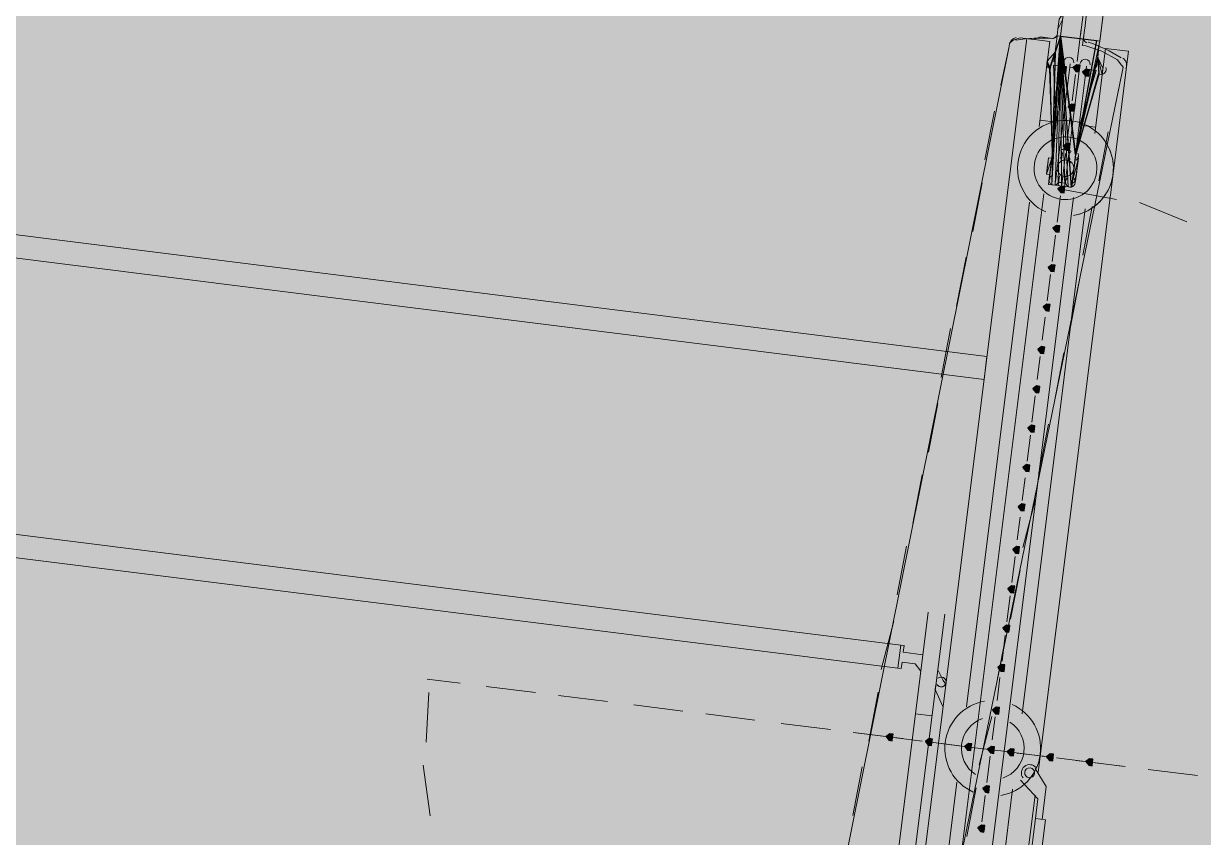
# Model space of a CAD drawing. Header units: metres. Extents: x -4 to 509425, y 7549 to 4732445.
# Drawn here: x 476035.725 to 476038.749, y 4719727.342 to 4719729.428 of the extents above; entities that cross this region are included whole.
import ezdxf

# ---------------------------------------------------------------- set-up
doc = ezdxf.new("R2010")
doc.units = ezdxf.units.M
doc.header["$LTSCALE"] = 0.01
doc.header["$MEASUREMENT"] = 0
doc.layers.get('0').update_dxf_attribs({"lineweight": 0})
doc.layers.add('_SUBESTACIÓN', color=1, linetype='Continuous')
doc.layers.add('SUBESTACION LA VID', color=253, linetype='Continuous')

# ---------------------------------------------------------------- blocks, each defined once
blk = doc.blocks.new('A$Cfff6051d')
at = {"layer": 'SUBESTACION LA VID', "transparency": 33554687}
h = blk.add_hatch(color=256, dxfattribs=at)
h.dxf.hatch_style = 2
h.paths.add_polyline_path([(476038.3974, 4719729.3083), (476038.3985, 4719729.3167), (476038.3901, 4719729.3177), (476038.3806, 4719729.3104), (476038.388, 4719729.3009), (476038.3964, 4719729.2999)])
h = blk.add_hatch(color=256, dxfattribs=at)
h.dxf.hatch_style = 2
h.paths.add_polyline_path([(476038.4321, 4719729.3125), (476038.4331, 4719729.3209), (476038.4247, 4719729.3219), (476038.4153, 4719729.3146), (476038.4226, 4719729.3051), (476038.431, 4719729.3041)])
h = blk.add_hatch(color=256, dxfattribs=at)
h.dxf.hatch_style = 2
h.paths.add_polyline_path([(476038.4562, 4719729.3009), (476038.4573, 4719729.3093), (476038.4489, 4719729.3104), (476038.4394, 4719729.303), (476038.4468, 4719729.2936), (476038.4552, 4719729.2925)])
h = blk.add_hatch(color=256, dxfattribs=at)
h.dxf.hatch_style = 2
h.paths.add_polyline_path([(476038.4194, 4719729.2117), (476038.4205, 4719729.2201), (476038.4121, 4719729.2211), (476038.4026, 4719729.2138), (476038.41, 4719729.2043), (476038.4184, 4719729.2033)])
h = blk.add_hatch(color=256, dxfattribs=at)
h.dxf.hatch_style = 2
h.paths.add_polyline_path([(476038.4068, 4719729.1109), (476038.4079, 4719729.1193), (476038.3995, 4719729.1203), (476038.39, 4719729.113), (476038.3974, 4719729.1035), (476038.4058, 4719729.1025)])
h = blk.add_hatch(color=256, dxfattribs=at)
h.dxf.hatch_style = 2
h.paths.add_polyline_path([(476038.3931, 4719729.0017), (476038.3942, 4719729.0101), (476038.3858, 4719729.0111), (476038.3763, 4719729.0038), (476038.3837, 4719728.9943), (476038.3921, 4719728.9933)])
h = blk.add_hatch(color=256, dxfattribs=at)
h.dxf.hatch_style = 2
h.paths.add_polyline_path([(476038.3805, 4719728.9009), (476038.3815, 4719728.9093), (476038.3731, 4719728.9103), (476038.3637, 4719728.903), (476038.371, 4719728.8935), (476038.3794, 4719728.8925)])
h = blk.add_hatch(color=256, dxfattribs=at)
h.dxf.hatch_style = 2
h.paths.add_polyline_path([(476038.3678, 4719728.8001), (476038.3689, 4719728.8085), (476038.3605, 4719728.8095), (476038.351, 4719728.8022), (476038.3584, 4719728.7927), (476038.3668, 4719728.7917)])
h = blk.add_hatch(color=256, dxfattribs=at)
h.dxf.hatch_style = 2
h.paths.add_polyline_path([(476038.3552, 4719728.6992), (476038.3563, 4719728.7076), (476038.3479, 4719728.7087), (476038.3384, 4719728.7014), (476038.3457, 4719728.6919), (476038.3541, 4719728.6908)])
h = blk.add_hatch(color=256, dxfattribs=at)
h.dxf.hatch_style = 2
h.paths.add_polyline_path([(476038.3415, 4719728.59), (476038.3426, 4719728.5984), (476038.3342, 4719728.5995), (476038.3247, 4719728.5922), (476038.3321, 4719728.5827), (476038.3405, 4719728.5816)])
h = blk.add_hatch(color=256, dxfattribs=at)
h.dxf.hatch_style = 2
h.paths.add_polyline_path([(476038.3289, 4719728.4892), (476038.3299, 4719728.4976), (476038.3215, 4719728.4987), (476038.3121, 4719728.4913), (476038.3194, 4719728.4819), (476038.3278, 4719728.4808)])
h = blk.add_hatch(color=256, dxfattribs=at)
h.dxf.hatch_style = 2
h.paths.add_polyline_path([(476038.3162, 4719728.3884), (476038.3173, 4719728.3968), (476038.3089, 4719728.3979), (476038.2994, 4719728.3905), (476038.3068, 4719728.3811), (476038.3152, 4719728.38)])
h = blk.add_hatch(color=256, dxfattribs=at)
h.dxf.hatch_style = 2
h.paths.add_polyline_path([(476038.3036, 4719728.2876), (476038.3046, 4719728.296), (476038.2962, 4719728.2971), (476038.2868, 4719728.2897), (476038.2941, 4719728.2803), (476038.3025, 4719728.2792)])
h = blk.add_hatch(color=256, dxfattribs=at)
h.dxf.hatch_style = 2
h.paths.add_polyline_path([(476038.291, 4719728.1868), (476038.292, 4719728.1952), (476038.2836, 4719728.1963), (476038.2742, 4719728.1889), (476038.2815, 4719728.1795), (476038.2899, 4719728.1784)])
h = blk.add_hatch(color=256, dxfattribs=at)
h.dxf.hatch_style = 2
h.paths.add_polyline_path([(476038.2773, 4719728.0776), (476038.2783, 4719728.086), (476038.2699, 4719728.0871), (476038.2605, 4719728.0797), (476038.2678, 4719728.0703), (476038.2762, 4719728.0692)])
h = blk.add_hatch(color=256, dxfattribs=at)
h.dxf.hatch_style = 2
h.paths.add_polyline_path([(476038.2646, 4719727.9768), (476038.2657, 4719727.9852), (476038.2573, 4719727.9863), (476038.2478, 4719727.9789), (476038.2552, 4719727.9695), (476038.2636, 4719727.9684)])
h = blk.add_hatch(color=256, dxfattribs=at)
h.dxf.hatch_style = 2
h.paths.add_polyline_path([(476038.252, 4719727.876), (476038.253, 4719727.8844), (476038.2446, 4719727.8855), (476038.2352, 4719727.8781), (476038.2425, 4719727.8687), (476038.2509, 4719727.8676)])
h = blk.add_hatch(color=256, dxfattribs=at)
h.dxf.hatch_style = 2
h.paths.add_polyline_path([(476038.2394, 4719727.7752), (476038.2404, 4719727.7836), (476038.232, 4719727.7847), (476038.2226, 4719727.7773), (476038.2299, 4719727.7679), (476038.2383, 4719727.7668)])
h = blk.add_hatch(color=256, dxfattribs=at)
h.dxf.hatch_style = 2
h.paths.add_polyline_path([(476038.2257, 4719727.666), (476038.2267, 4719727.6744), (476038.2183, 4719727.6755), (476038.2089, 4719727.6681), (476038.2162, 4719727.6587), (476038.2246, 4719727.6576)])
h = blk.add_hatch(color=256, dxfattribs=at)
h.dxf.hatch_style = 2
h.paths.add_polyline_path([(476037.9526, 4719727.5979), (476037.9537, 4719727.6063), (476037.9453, 4719727.6073), (476037.9358, 4719727.6), (476037.9432, 4719727.5905), (476037.9516, 4719727.5894)])
h = blk.add_hatch(color=256, dxfattribs=at)
h.dxf.hatch_style = 2
h.paths.add_polyline_path([(476038.0534, 4719727.5852), (476038.0545, 4719727.5936), (476038.0461, 4719727.5947), (476038.0366, 4719727.5873), (476038.044, 4719727.5779), (476038.0524, 4719727.5768)])
h = blk.add_hatch(color=256, dxfattribs=at)
h.dxf.hatch_style = 2
h.paths.add_polyline_path([(476038.1542, 4719727.5726), (476038.1553, 4719727.581), (476038.1469, 4719727.582), (476038.1374, 4719727.5747), (476038.1448, 4719727.5652), (476038.1532, 4719727.5642)])
h = blk.add_hatch(color=256, dxfattribs=at)
h.dxf.hatch_style = 2
h.paths.add_polyline_path([(476038.213, 4719727.5652), (476038.2141, 4719727.5736), (476038.2057, 4719727.5747), (476038.1962, 4719727.5673), (476038.2036, 4719727.5579), (476038.212, 4719727.5568)])
h = blk.add_hatch(color=256, dxfattribs=at)
h.dxf.hatch_style = 2
h.paths.add_polyline_path([(476038.2634, 4719727.5589), (476038.2645, 4719727.5673), (476038.2561, 4719727.5683), (476038.2466, 4719727.561), (476038.254, 4719727.5515), (476038.2624, 4719727.5505)])
h = blk.add_hatch(color=256, dxfattribs=at)
h.dxf.hatch_style = 2
h.paths.add_polyline_path([(476038.3642, 4719727.5462), (476038.3653, 4719727.5546), (476038.3569, 4719727.5557), (476038.3474, 4719727.5484), (476038.3548, 4719727.5389), (476038.3632, 4719727.5378)])
h = blk.add_hatch(color=256, dxfattribs=at)
h.dxf.hatch_style = 2
h.paths.add_polyline_path([(476038.465, 4719727.5336), (476038.4661, 4719727.542), (476038.4577, 4719727.5431), (476038.4482, 4719727.5357), (476038.4556, 4719727.5263), (476038.464, 4719727.5252)])
h = blk.add_hatch(color=256, dxfattribs=at)
h.dxf.hatch_style = 2
h.paths.add_polyline_path([(476038.2004, 4719727.4644), (476038.2014, 4719727.4728), (476038.193, 4719727.4739), (476038.1836, 4719727.4665), (476038.1909, 4719727.4571), (476038.1993, 4719727.456)])
h = blk.add_hatch(color=256, dxfattribs=at)
h.dxf.hatch_style = 2
h.paths.add_polyline_path([(476038.1878, 4719727.3636), (476038.1888, 4719727.372), (476038.1804, 4719727.3731), (476038.171, 4719727.3657), (476038.1783, 4719727.3563), (476038.1867, 4719727.3552)])
at = {"layer": 'SUBESTACION LA VID', "lineweight": 15}
for p, q in [((476038.3828, 4719729.3954), (476038.5639, 4719730.8403)), ((476038.4836, 4719729.3828), (476038.6647, 4719730.8277)), ((476038.4342, 4719729.3975), (476038.4426, 4719729.4647)), ((476038.4258, 4719729.3303), (476038.4363, 4719729.4143)), ((476038.2966, 4719729.3892), (476037.8448, 4719725.7854)), ((476038.3733, 4719729.3881), (476038.3659, 4719729.3293)), ((476038.3817, 4719729.387), (476038.3817, 4719729.387)), ((476038.3828, 4719729.3954), (476038.4752, 4719729.3839)), ((476038.4741, 4719729.3755), (476038.4741, 4719729.3755)), ((476038.2515, 4719729.3692), (476038.2304, 4719729.2695)), ((476038.3254, 4719727.5085), (476038.5571, 4719729.3565)), ((476038.3691, 4719729.3545), (476038.3491, 4719729.3314)), ((476038.4825, 4719729.3744), (476038.4751, 4719729.3156)), ((476038.3532, 4719729.0237), (476038.3901, 4719729.3177)), ((476038.3616, 4719729.0909), (476038.3565, 4719729.322)), ((476038.3733, 4719729.3198), (476038.3649, 4719729.3209)), ((476038.3722, 4719729.1749), (476038.3649, 4719729.3209)), ((476038.4069, 4719729.3156), (476038.37, 4719729.0216)), ((476038.3733, 4719729.3198), (476038.3901, 4719729.3177)), ((476038.3743, 4719729.3282), (476038.3743, 4719729.3282)), ((476038.3911, 4719729.3261), (476038.389, 4719729.3093)), ((476038.3985, 4719729.3167), (476038.3985, 4719729.3167)), ((476038.4058, 4719729.3072), (476038.4079, 4719729.324)), ((476038.4069, 4719729.3156), (476038.4321, 4719729.3125)), ((476038.431, 4719729.3041), (476038.4331, 4719729.3209)), ((476038.4499, 4719729.3188), (476038.4478, 4719729.302)), ((476038.4667, 4719729.3167), (476038.4667, 4719729.3167)), ((476038.4783, 4719729.3408), (476038.4919, 4719729.3135)), ((476038.4321, 4719729.3125), (476038.3952, 4719729.0185)), ((476038.412, 4719729.0164), (476038.4489, 4719729.3104)), ((476038.4131, 4719729.2295), (476038.4216, 4719729.2967)), ((476038.4204, 4719729.0836), (476038.4825, 4719729.3062)), ((476038.4299, 4719729.1592), (476038.4741, 4719729.3072)), ((476038.4405, 4719729.3114), (476038.4405, 4719729.3114)), ((476038.4657, 4719729.3083), (476038.4489, 4719729.3104)), ((476038.4657, 4719729.3083), (476038.4741, 4719729.3072)), ((476038.5213, 4719729.2074), (476038.5423, 4719729.3072)), ((476038.2136, 4719729.2033), (476038.1894, 4719729.0784)), ((476038.3722, 4719729.1749), (476038.3302, 4719729.1802)), ((476038.4005, 4719729.1287), (476038.4079, 4719729.1875)), ((476038.473, 4719729.1623), (476038.4394, 4719729.1665)), ((476038.4813, 4719729.0247), (476038.5055, 4719729.1497)), ((476038.37, 4719729.0899), (476038.37, 4719729.0899)), ((476038.3858, 4719729.0794), (476038.3879, 4719729.0962)), ((476038.3879, 4719729.0279), (476038.3952, 4719729.0867)), ((476038.3942, 4719729.0783), (476038.3963, 4719729.0951)), ((476038.4204, 4719729.0836), (476038.4204, 4719729.0836)), ((476038.1821, 4719729.0196), (476038.1579, 4719728.8946)), ((476038.3616, 4719729.0227), (476038.3616, 4719729.0227)), ((476038.3627, 4719729.0311), (476038.3627, 4719729.0311)), ((476038.3805, 4719729.0374), (476038.3774, 4719729.0122)), ((476038.3889, 4719729.0363), (476038.3858, 4719729.0111)), ((476038.4036, 4719729.0174), (476038.4036, 4719729.0174)), ((476038.4131, 4719729.0248), (476038.4131, 4719729.0248)), ((476037.9857, 4719726.1603), (476038.3406, 4719728.9912)), ((476038.3742, 4719728.9187), (476038.3826, 4719728.9859)), ((476038.3847, 4719729.0027), (476038.5265, 4719728.9764)), ((476038.0613, 4719726.1508), (476038.4162, 4719728.9817)), ((476038.3038, 4719728.9702), (476038.1417, 4719727.6765)), ((476038.4466, 4719728.9523), (476038.2845, 4719727.6586)), ((476038.4403, 4719728.8336), (476038.4645, 4719728.9586)), ((476038.5853, 4719728.969), (476038.7071, 4719728.9196)), ((476038.3615, 4719728.8179), (476038.37, 4719728.8851)), ((476038.141, 4719728.8285), (476038.1168, 4719728.7035)), ((476038.3489, 4719728.7171), (476038.3573, 4719728.7843)), ((476038.4087, 4719728.6499), (476038.4329, 4719728.7748)), ((476038.3363, 4719728.6163), (476038.3436, 4719728.6751)), ((476038.1011, 4719728.6458), (476038.0769, 4719728.5208)), ((476038.3236, 4719728.5155), (476038.331, 4719728.5743)), ((476038.3677, 4719728.4588), (476038.3919, 4719728.5837)), ((476038.3099, 4719728.4063), (476038.3184, 4719728.4735)), ((476038.0684, 4719728.4536), (476038.0442, 4719728.3287)), ((476038.3277, 4719728.2761), (476038.3519, 4719728.401)), ((476038.2973, 4719728.3055), (476038.3057, 4719728.3727)), ((476034.2944, 4719728.2954), (476037.9737, 4719727.8341)), ((476038.0285, 4719728.2709), (476038.0043, 4719728.146)), ((476038.2847, 4719728.2047), (476038.292, 4719728.2635)), ((476037.9663, 4719727.7753), (476034.287, 4719728.2366)), ((476038.2867, 4719728.085), (476038.3193, 4719728.2089)), ((476038.272, 4719728.1039), (476038.2794, 4719728.1627)), ((476037.9885, 4719728.0882), (476037.9643, 4719727.9633)), ((476038.2583, 4719727.9947), (476038.2668, 4719728.0619)), ((476038.2552, 4719727.9012), (476038.2793, 4719728.0262)), ((476038.2457, 4719727.8939), (476038.2541, 4719727.9611)), ((476037.7945, 4719725.9283), (476038.0441, 4719727.9191)), ((476038.0861, 4719727.9139), (476037.8333, 4719725.8978)), ((476037.9559, 4719727.8961), (476037.9233, 4719727.7722)), ((476038.2152, 4719727.7185), (476038.2383, 4719727.8351)), ((476038.2331, 4719727.7931), (476038.2415, 4719727.8603)), ((476036.8438, 4719727.7369), (476036.7598, 4719727.7474)), ((476038.0682, 4719727.7711), (476038.0818, 4719727.7438)), ((476038.0892, 4719727.7343), (476038.0818, 4719727.7438)), ((476038.2204, 4719727.6923), (476038.2278, 4719727.7511)), ((476036.7566, 4719727.5857), (476036.764, 4719727.7127)), ((476037.037, 4719727.7126), (476036.911, 4719727.7284)), ((476037.9159, 4719727.7134), (476037.8917, 4719727.5884)), ((476038.0619, 4719727.7207), (476038.0629, 4719727.7291)), ((476038.0818, 4719727.6755), (476038.0619, 4719727.7207)), ((476037.2218, 4719727.6895), (476037.0958, 4719727.7053)), ((476037.415, 4719727.6653), (476037.289, 4719727.6811)), ((476037.5998, 4719727.6421), (476037.4738, 4719727.6579)), ((476038.0114, 4719727.6587), (476038.0534, 4719727.6535)), ((476038.1742, 4719727.5274), (476038.2068, 4719727.6513)), ((476037.793, 4719727.6179), (476037.667, 4719727.6337)), ((476038.2078, 4719727.5915), (476038.2152, 4719727.6503)), ((476037.9778, 4719727.5947), (476037.8518, 4719727.6105)), ((476037.9274, 4719727.601), (476037.8602, 4719727.6094)), ((476038.0282, 4719727.5884), (476037.961, 4719727.5968)), ((476038.171, 4719727.5705), (476038.045, 4719727.5863)), ((476038.129, 4719727.5757), (476038.0702, 4719727.5831)), ((476038.2298, 4719727.5631), (476038.171, 4719727.5705)), ((476038.3558, 4719727.5473), (476038.2298, 4719727.5631)), ((476038.1941, 4719727.4823), (476038.2025, 4719727.5495)), ((476038.339, 4719727.5494), (476038.2718, 4719727.5578)), ((476038.4398, 4719727.5368), (476038.3726, 4719727.5452)), ((476038.549, 4719727.5231), (476038.423, 4719727.5389)), ((476038.5406, 4719727.5241), (476038.4734, 4719727.5326)), ((476036.767, 4719727.3967), (476036.7492, 4719727.5269)), ((476037.8749, 4719727.5223), (476037.8507, 4719727.3973)), ((476038.7338, 4719727.4999), (476038.6078, 4719727.5157)), ((476038.1174, 4719727.4833), (476037.9552, 4719726.1897)), ((476038.2602, 4719727.4654), (476038.0981, 4719726.1718)), ((476038.1053, 4719725.7528), (476038.318, 4719727.4497)), ((476038.1426, 4719727.3437), (476038.1668, 4719727.4686)), ((476038.1815, 4719727.3815), (476038.1899, 4719727.4487)), ((476038.319, 4719727.3898), (476038.3442, 4719727.3866))]:
    blk.add_line(p, q, dxfattribs=at)
at = {"layer": 'SUBESTACION LA VID', "lineweight": 0}
blk.add_line((476038.3828, 4719729.3954), (476038.4836, 4719729.3828), dxfattribs=at)
at = {"layer": 'SUBESTACION LA VID', "lineweight": 15}
for points in [[(476038.3828, 4719729.3954), (476038.4836, 4719729.3828), (476038.6647, 4719730.8277), (476038.5639, 4719730.8403), (476038.3828, 4719729.3954)], [(476037.8223, 4719727.2388), (476038.2515, 4719729.3692), (476038.2525, 4719729.3776), (476038.262, 4719729.385), (476038.2798, 4719729.3913), (476038.3134, 4719729.3871), (476038.3313, 4719729.3934), (476038.3565, 4719729.3902), (476038.3649, 4719729.3892), (476038.3744, 4719729.3965), (476038.3765, 4719729.4133), (476038.388, 4719729.4374)], [(476038.4489, 4719729.4469), (476038.4458, 4719729.4217), (476038.4437, 4719729.4049), (476038.4416, 4719729.3881), (476038.4405, 4719729.3797), (476038.4395, 4719729.3713), (476038.4479, 4719729.3702), (476038.4888, 4719729.3566), (476038.5287, 4719729.3345), (476038.536, 4719729.325), (476038.5434, 4719729.3156), (476038.5423, 4719729.3072), (476038.1047, 4719727.1778)], [(476038.408, 4719729.4605), (476038.3912, 4719729.4627), (476038.3901, 4719729.4542), (476038.3796, 4719729.4385), (476038.3765, 4719729.4133), (476038.3744, 4719729.3965)], [(476038.4416, 4719729.3881), (476038.4437, 4719729.4049), (476038.4458, 4719729.4217), (476038.4489, 4719729.4469), (476038.45, 4719729.4553), (476038.4332, 4719729.4574)], [(476038.3281, 4719729.1634), (476038.3554, 4719729.3818), (476038.2966, 4719729.3892)], [(476038.4919, 4719729.3135), (476038.4909, 4719729.3051), (476038.4898, 4719729.2967), (476038.4814, 4719729.2978), (476038.4215, 4719729.092), (476038.4204, 4719729.0836), (476038.4288, 4719729.0825), (476038.4278, 4719729.0741), (476038.4267, 4719729.0657), (476038.4257, 4719729.0573), (476038.4246, 4719729.0489), (476038.4236, 4719729.0405), (476038.4225, 4719729.0321), (476038.4215, 4719729.0237), (476038.412, 4719729.0164), (476038.411, 4719729.008), (476038.4026, 4719729.009), (476038.3942, 4719729.0101), (476038.3858, 4719729.0111), (476038.3774, 4719729.0122), (476038.369, 4719729.0132), (476038.3606, 4719729.0143), (476038.3522, 4719729.0153), (476038.3532, 4719729.0237), (476038.3543, 4719729.0321), (476038.3553, 4719729.0405), (476038.3469, 4719729.0416), (476038.348, 4719729.05), (476038.349, 4719729.0584), (476038.3501, 4719729.0668), (476038.3511, 4719729.0752), (476038.3522, 4719729.0836), (476038.3606, 4719729.0825), (476038.3616, 4719729.0909), (476038.3627, 4719729.0993), (476038.3554, 4719729.3136), (476038.347, 4719729.3146), (476038.3481, 4719729.323), (476038.3491, 4719729.3314), (476038.3691, 4719729.3545), (476038.3733, 4719729.3881), (476038.3744, 4719729.3965), (476038.3828, 4719729.3954), (476038.4752, 4719729.3839), (476038.4836, 4719729.3828), (476038.4825, 4719729.3744), (476038.4783, 4719729.3408), (476038.4919, 4719729.3135)], [(476038.5571, 4719729.3565), (476038.4983, 4719729.3639), (476038.4709, 4719729.1455)], [(476034.4815, 4719729.0398), (476034.4742, 4719728.981), (476038.1871, 4719728.5155), (476038.1945, 4719728.5743), (476034.4815, 4719729.0398)], [(476037.9663, 4719727.7753), (476037.9737, 4719727.8341), (476037.9821, 4719727.8331), (476037.98, 4719727.8163), (476038.0304, 4719727.8099)], [(476038.0251, 4719727.7679), (476038.0104, 4719727.7868), (476037.9768, 4719727.7911), (476037.9747, 4719727.7743), (476037.9663, 4719727.7753)], [(476038.318, 4719727.5179), (476038.3464, 4719727.4717), (476038.3358, 4719727.3877)], [(476038.319, 4719727.3898), (476038.3253, 4719727.4402), (476038.2802, 4719727.4885)], [(476038.3442, 4719727.3866), (476038.162, 4719725.9334), (476038.1368, 4719725.9365), (476038.319, 4719727.3898)]]:
    blk.add_lwpolyline(points, dxfattribs=at)
at = {"layer": 'SUBESTACION LA VID', "lineweight": 0}
for points in [[(476038.3828, 4719729.3954), (476038.3606, 4719729.0143), (476038.3828, 4719729.3954), (476038.3606, 4719729.0143), (476038.3828, 4719729.3954), (476038.3606, 4719729.0143)], [(476038.369, 4719729.0132), (476038.3828, 4719729.3954), (476038.369, 4719729.0132), (476038.3828, 4719729.3954), (476038.369, 4719729.0132), (476038.3828, 4719729.3954), (476038.369, 4719729.0132), (476038.3828, 4719729.3954), (476038.3774, 4719729.0122), (476038.3828, 4719729.3954), (476038.3858, 4719729.0111), (476038.3828, 4719729.3954), (476038.3858, 4719729.0111), (476038.3828, 4719729.3954), (476038.3942, 4719729.0101), (476038.3828, 4719729.3954), (476038.3942, 4719729.0101), (476038.3828, 4719729.3954), (476038.4026, 4719729.009), (476038.3828, 4719729.3954), (476038.4026, 4719729.009), (476038.3828, 4719729.3954), (476038.4026, 4719729.009), (476038.3828, 4719729.3954), (476038.4026, 4719729.009)], [(476038.3744, 4719729.3965), (476038.3691, 4719729.3545), (476038.3828, 4719729.3954), (476038.3691, 4719729.3545)], [(476038.3733, 4719729.3881), (476038.3691, 4719729.3545), (476038.3733, 4719729.3881), (476038.3691, 4719729.3545), (476038.3733, 4719729.3881)], [(476038.411, 4719729.008), (476038.3828, 4719729.3954), (476038.411, 4719729.008)], [(476038.4752, 4719729.3839), (476038.4215, 4719729.092), (476038.4836, 4719729.3828), (476038.4215, 4719729.092), (476038.4825, 4719729.3744), (476038.4215, 4719729.092), (476038.4825, 4719729.3744), (476038.4215, 4719729.092)], [(476038.3491, 4719729.3314), (476038.347, 4719729.3146), (476038.3491, 4719729.3314), (476038.347, 4719729.3146), (476038.3491, 4719729.3314), (476038.3554, 4719729.3136), (476038.3491, 4719729.3314)], [(476038.3481, 4719729.323), (476038.3491, 4719729.3314), (476038.3481, 4719729.323)], [(476038.4783, 4719729.3408), (476038.4814, 4719729.2978), (476038.4783, 4719729.3408), (476038.4898, 4719729.2967), (476038.4783, 4719729.3408), (476038.4898, 4719729.2967), (476038.4783, 4719729.3408), (476038.4898, 4719729.2967), (476038.4783, 4719729.3408), (476038.4898, 4719729.2967), (476038.4783, 4719729.3408)], [(476038.4909, 4719729.3051), (476038.4919, 4719729.3135), (476038.4909, 4719729.3051)], [(476038.3501, 4719729.0668), (476038.349, 4719729.0584), (476038.3501, 4719729.0668), (476038.348, 4719729.05), (476038.3511, 4719729.0752), (476038.348, 4719729.05), (476038.3511, 4719729.0752), (476038.348, 4719729.05), (476038.3511, 4719729.0752), (476038.348, 4719729.05), (476038.3511, 4719729.0752), (476038.3469, 4719729.0416), (476038.3522, 4719729.0836), (476038.3469, 4719729.0416), (476038.3522, 4719729.0836)], [(476038.3469, 4719729.0416), (476038.3606, 4719729.0825), (476038.3553, 4719729.0405), (476038.3606, 4719729.0825), (476038.3543, 4719729.0321), (476038.3606, 4719729.0825), (476038.3543, 4719729.0321), (476038.3606, 4719729.0825)], [(476038.3627, 4719729.0993), (476038.3522, 4719729.0153), (476038.3627, 4719729.0993), (476038.3522, 4719729.0153), (476038.3627, 4719729.0993), (476038.3522, 4719729.0153), (476038.3627, 4719729.0993), (476038.3606, 4719729.0143), (476038.3627, 4719729.0993), (476038.3606, 4719729.0143), (476038.3627, 4719729.0993), (476038.3606, 4719729.0143), (476038.3627, 4719729.0993)], [(476038.3627, 4719729.0993), (476038.3532, 4719729.0237), (476038.3627, 4719729.0993), (476038.3532, 4719729.0237), (476038.3627, 4719729.0993), (476038.3532, 4719729.0237), (476038.3627, 4719729.0993), (476038.3532, 4719729.0237), (476038.3627, 4719729.0993), (476038.3532, 4719729.0237), (476038.3627, 4719729.0993), (476038.3532, 4719729.0237), (476038.3627, 4719729.0993), (476038.3532, 4719729.0237), (476038.3627, 4719729.0993), (476038.3532, 4719729.0237), (476038.3627, 4719729.0993), (476038.3532, 4719729.0237), (476038.3627, 4719729.0993)], [(476038.3616, 4719729.0909), (476038.3543, 4719729.0321), (476038.3616, 4719729.0909), (476038.3543, 4719729.0321), (476038.3616, 4719729.0909), (476038.3532, 4719729.0237), (476038.3616, 4719729.0909), (476038.3532, 4719729.0237), (476038.3616, 4719729.0909)], [(476038.411, 4719729.008), (476038.4215, 4719729.092), (476038.412, 4719729.0164), (476038.4215, 4719729.092), (476038.412, 4719729.0164), (476038.4215, 4719729.092), (476038.412, 4719729.0164), (476038.4215, 4719729.092), (476038.412, 4719729.0164), (476038.4215, 4719729.092), (476038.412, 4719729.0164), (476038.4215, 4719729.092), (476038.412, 4719729.0164), (476038.4215, 4719729.092), (476038.412, 4719729.0164), (476038.4215, 4719729.092), (476038.412, 4719729.0164), (476038.4215, 4719729.092), (476038.412, 4719729.0164), (476038.4204, 4719729.0836), (476038.412, 4719729.0164), (476038.4204, 4719729.0836), (476038.412, 4719729.0164), (476038.4288, 4719729.0825), (476038.4215, 4719729.0237), (476038.4288, 4719729.0825), (476038.4215, 4719729.0237), (476038.4288, 4719729.0825), (476038.4215, 4719729.0237), (476038.4288, 4719729.0825)], [(476038.4215, 4719729.0237), (476038.4278, 4719729.0741), (476038.4215, 4719729.0237), (476038.4278, 4719729.0741), (476038.4225, 4719729.0321), (476038.4278, 4719729.0741), (476038.4225, 4719729.0321), (476038.4278, 4719729.0741), (476038.4225, 4719729.0321), (476038.4267, 4719729.0657), (476038.4225, 4719729.0321)], [(476038.4236, 4719729.0405), (476038.4267, 4719729.0657), (476038.4236, 4719729.0405), (476038.4267, 4719729.0657), (476038.4236, 4719729.0405), (476038.4257, 4719729.0573), (476038.4246, 4719729.0489), (476038.4257, 4719729.0573), (476038.4246, 4719729.0489)]]:
    blk.add_lwpolyline(points, dxfattribs=at)
at = {"layer": 'SUBESTACION LA VID'}
for points in [[(476038.4215, 4719729.092), (476038.411, 4719729.008), (476038.3828, 4719729.3954)], [(476038.4752, 4719729.3839), (476038.4215, 4719729.092), (476038.3828, 4719729.3954)], [(476038.3691, 4719729.3545), (476038.3554, 4719729.3136), (476038.3491, 4719729.3314)], [(476038.3974, 4719729.3083), (476038.3985, 4719729.3167), (476038.3901, 4719729.3177), (476038.3806, 4719729.3104), (476038.388, 4719729.3009), (476038.3964, 4719729.2999)], [(476038.4321, 4719729.3125), (476038.4331, 4719729.3209), (476038.4247, 4719729.3219), (476038.4153, 4719729.3146), (476038.4226, 4719729.3051), (476038.431, 4719729.3041)], [(476038.4814, 4719729.2978), (476038.4215, 4719729.092), (476038.4783, 4719729.3408)], [(476038.4562, 4719729.3009), (476038.4573, 4719729.3093), (476038.4489, 4719729.3104), (476038.4394, 4719729.303), (476038.4468, 4719729.2936), (476038.4552, 4719729.2925)], [(476038.4194, 4719729.2117), (476038.4205, 4719729.2201), (476038.4121, 4719729.2211), (476038.4026, 4719729.2138), (476038.41, 4719729.2043), (476038.4184, 4719729.2033)], [(476038.4068, 4719729.1109), (476038.4079, 4719729.1193), (476038.3995, 4719729.1203), (476038.39, 4719729.113), (476038.3974, 4719729.1035), (476038.4058, 4719729.1025)], [(476038.3931, 4719729.0017), (476038.3942, 4719729.0101), (476038.3858, 4719729.0111), (476038.3763, 4719729.0038), (476038.3837, 4719728.9943), (476038.3921, 4719728.9933)], [(476038.3805, 4719728.9009), (476038.3815, 4719728.9093), (476038.3731, 4719728.9103), (476038.3637, 4719728.903), (476038.371, 4719728.8935), (476038.3794, 4719728.8925)], [(476038.3678, 4719728.8001), (476038.3689, 4719728.8085), (476038.3605, 4719728.8095), (476038.351, 4719728.8022), (476038.3584, 4719728.7927), (476038.3668, 4719728.7917)], [(476038.3552, 4719728.6992), (476038.3563, 4719728.7076), (476038.3479, 4719728.7087), (476038.3384, 4719728.7014), (476038.3457, 4719728.6919), (476038.3541, 4719728.6908)], [(476038.3415, 4719728.59), (476038.3426, 4719728.5984), (476038.3342, 4719728.5995), (476038.3247, 4719728.5922), (476038.3321, 4719728.5827), (476038.3405, 4719728.5816)], [(476038.3289, 4719728.4892), (476038.3299, 4719728.4976), (476038.3215, 4719728.4987), (476038.3121, 4719728.4913), (476038.3194, 4719728.4819), (476038.3278, 4719728.4808)], [(476038.3162, 4719728.3884), (476038.3173, 4719728.3968), (476038.3089, 4719728.3979), (476038.2994, 4719728.3905), (476038.3068, 4719728.3811), (476038.3152, 4719728.38)], [(476038.3036, 4719728.2876), (476038.3046, 4719728.296), (476038.2962, 4719728.2971), (476038.2868, 4719728.2897), (476038.2941, 4719728.2803), (476038.3025, 4719728.2792)], [(476038.291, 4719728.1868), (476038.292, 4719728.1952), (476038.2836, 4719728.1963), (476038.2742, 4719728.1889), (476038.2815, 4719728.1795), (476038.2899, 4719728.1784)], [(476038.2773, 4719728.0776), (476038.2783, 4719728.086), (476038.2699, 4719728.0871), (476038.2605, 4719728.0797), (476038.2678, 4719728.0703), (476038.2762, 4719728.0692)], [(476038.2646, 4719727.9768), (476038.2657, 4719727.9852), (476038.2573, 4719727.9863), (476038.2478, 4719727.9789), (476038.2552, 4719727.9695), (476038.2636, 4719727.9684)], [(476038.252, 4719727.876), (476038.253, 4719727.8844), (476038.2446, 4719727.8855), (476038.2352, 4719727.8781), (476038.2425, 4719727.8687), (476038.2509, 4719727.8676)], [(476038.2394, 4719727.7752), (476038.2404, 4719727.7836), (476038.232, 4719727.7847), (476038.2226, 4719727.7773), (476038.2299, 4719727.7679), (476038.2383, 4719727.7668)], [(476038.2257, 4719727.666), (476038.2267, 4719727.6744), (476038.2183, 4719727.6755), (476038.2089, 4719727.6681), (476038.2162, 4719727.6587), (476038.2246, 4719727.6576)], [(476037.9526, 4719727.5979), (476037.9537, 4719727.6063), (476037.9453, 4719727.6073), (476037.9358, 4719727.6), (476037.9432, 4719727.5905), (476037.9516, 4719727.5894)], [(476038.0534, 4719727.5852), (476038.0545, 4719727.5936), (476038.0461, 4719727.5947), (476038.0366, 4719727.5873), (476038.044, 4719727.5779), (476038.0524, 4719727.5768)], [(476038.1542, 4719727.5726), (476038.1553, 4719727.581), (476038.1469, 4719727.582), (476038.1374, 4719727.5747), (476038.1448, 4719727.5652), (476038.1532, 4719727.5642)], [(476038.213, 4719727.5652), (476038.2141, 4719727.5736), (476038.2057, 4719727.5747), (476038.1962, 4719727.5673), (476038.2036, 4719727.5579), (476038.212, 4719727.5568)], [(476038.2634, 4719727.5589), (476038.2645, 4719727.5673), (476038.2561, 4719727.5683), (476038.2466, 4719727.561), (476038.254, 4719727.5515), (476038.2624, 4719727.5505)], [(476038.3642, 4719727.5462), (476038.3653, 4719727.5546), (476038.3569, 4719727.5557), (476038.3474, 4719727.5484), (476038.3548, 4719727.5389), (476038.3632, 4719727.5378)], [(476038.465, 4719727.5336), (476038.4661, 4719727.542), (476038.4577, 4719727.5431), (476038.4482, 4719727.5357), (476038.4556, 4719727.5263), (476038.464, 4719727.5252)], [(476038.2004, 4719727.4644), (476038.2014, 4719727.4728), (476038.193, 4719727.4739), (476038.1836, 4719727.4665), (476038.1909, 4719727.4571), (476038.1993, 4719727.456)], [(476038.1878, 4719727.3636), (476038.1888, 4719727.372), (476038.1804, 4719727.3731), (476038.171, 4719727.3657), (476038.1783, 4719727.3563), (476038.1867, 4719727.3552)]]:
    blk.add_lwpolyline(points, close=True, dxfattribs=at)
at = {"layer": 'SUBESTACION LA VID', "lineweight": 0}
for points in [[(476038.4215, 4719729.092), (476038.411, 4719729.008), (476038.3828, 4719729.3954)], [(476038.4752, 4719729.3839), (476038.4215, 4719729.092), (476038.3828, 4719729.3954)], [(476038.3691, 4719729.3545), (476038.3554, 4719729.3136), (476038.3491, 4719729.3314)], [(476038.3974, 4719729.3083), (476038.3985, 4719729.3167), (476038.3901, 4719729.3177), (476038.3806, 4719729.3104), (476038.388, 4719729.3009), (476038.3964, 4719729.2999)], [(476038.4321, 4719729.3125), (476038.4331, 4719729.3209), (476038.4247, 4719729.3219), (476038.4153, 4719729.3146), (476038.4226, 4719729.3051), (476038.431, 4719729.3041)], [(476038.4814, 4719729.2978), (476038.4215, 4719729.092), (476038.4783, 4719729.3408)], [(476038.4562, 4719729.3009), (476038.4573, 4719729.3093), (476038.4489, 4719729.3104), (476038.4394, 4719729.303), (476038.4468, 4719729.2936), (476038.4552, 4719729.2925)], [(476038.4194, 4719729.2117), (476038.4205, 4719729.2201), (476038.4121, 4719729.2211), (476038.4026, 4719729.2138), (476038.41, 4719729.2043), (476038.4184, 4719729.2033)], [(476038.4068, 4719729.1109), (476038.4079, 4719729.1193), (476038.3995, 4719729.1203), (476038.39, 4719729.113), (476038.3974, 4719729.1035), (476038.4058, 4719729.1025)], [(476038.3931, 4719729.0017), (476038.3942, 4719729.0101), (476038.3858, 4719729.0111), (476038.3763, 4719729.0038), (476038.3837, 4719728.9943), (476038.3921, 4719728.9933)], [(476038.3805, 4719728.9009), (476038.3815, 4719728.9093), (476038.3731, 4719728.9103), (476038.3637, 4719728.903), (476038.371, 4719728.8935), (476038.3794, 4719728.8925)], [(476038.3678, 4719728.8001), (476038.3689, 4719728.8085), (476038.3605, 4719728.8095), (476038.351, 4719728.8022), (476038.3584, 4719728.7927), (476038.3668, 4719728.7917)], [(476038.3552, 4719728.6992), (476038.3563, 4719728.7076), (476038.3479, 4719728.7087), (476038.3384, 4719728.7014), (476038.3457, 4719728.6919), (476038.3541, 4719728.6908)], [(476038.3415, 4719728.59), (476038.3426, 4719728.5984), (476038.3342, 4719728.5995), (476038.3247, 4719728.5922), (476038.3321, 4719728.5827), (476038.3405, 4719728.5816)], [(476038.3289, 4719728.4892), (476038.3299, 4719728.4976), (476038.3215, 4719728.4987), (476038.3121, 4719728.4913), (476038.3194, 4719728.4819), (476038.3278, 4719728.4808)], [(476038.3162, 4719728.3884), (476038.3173, 4719728.3968), (476038.3089, 4719728.3979), (476038.2994, 4719728.3905), (476038.3068, 4719728.3811), (476038.3152, 4719728.38)], [(476038.3036, 4719728.2876), (476038.3046, 4719728.296), (476038.2962, 4719728.2971), (476038.2868, 4719728.2897), (476038.2941, 4719728.2803), (476038.3025, 4719728.2792)], [(476038.291, 4719728.1868), (476038.292, 4719728.1952), (476038.2836, 4719728.1963), (476038.2742, 4719728.1889), (476038.2815, 4719728.1795), (476038.2899, 4719728.1784)], [(476038.2773, 4719728.0776), (476038.2783, 4719728.086), (476038.2699, 4719728.0871), (476038.2605, 4719728.0797), (476038.2678, 4719728.0703), (476038.2762, 4719728.0692)], [(476038.2646, 4719727.9768), (476038.2657, 4719727.9852), (476038.2573, 4719727.9863), (476038.2478, 4719727.9789), (476038.2552, 4719727.9695), (476038.2636, 4719727.9684)], [(476038.252, 4719727.876), (476038.253, 4719727.8844), (476038.2446, 4719727.8855), (476038.2352, 4719727.8781), (476038.2425, 4719727.8687), (476038.2509, 4719727.8676)], [(476038.2394, 4719727.7752), (476038.2404, 4719727.7836), (476038.232, 4719727.7847), (476038.2226, 4719727.7773), (476038.2299, 4719727.7679), (476038.2383, 4719727.7668)], [(476038.2257, 4719727.666), (476038.2267, 4719727.6744), (476038.2183, 4719727.6755), (476038.2089, 4719727.6681), (476038.2162, 4719727.6587), (476038.2246, 4719727.6576)], [(476037.9526, 4719727.5979), (476037.9537, 4719727.6063), (476037.9453, 4719727.6073), (476037.9358, 4719727.6), (476037.9432, 4719727.5905), (476037.9516, 4719727.5894)], [(476038.0534, 4719727.5852), (476038.0545, 4719727.5936), (476038.0461, 4719727.5947), (476038.0366, 4719727.5873), (476038.044, 4719727.5779), (476038.0524, 4719727.5768)], [(476038.1542, 4719727.5726), (476038.1553, 4719727.581), (476038.1469, 4719727.582), (476038.1374, 4719727.5747), (476038.1448, 4719727.5652), (476038.1532, 4719727.5642)], [(476038.213, 4719727.5652), (476038.2141, 4719727.5736), (476038.2057, 4719727.5747), (476038.1962, 4719727.5673), (476038.2036, 4719727.5579), (476038.212, 4719727.5568)], [(476038.2634, 4719727.5589), (476038.2645, 4719727.5673), (476038.2561, 4719727.5683), (476038.2466, 4719727.561), (476038.254, 4719727.5515), (476038.2624, 4719727.5505)], [(476038.3642, 4719727.5462), (476038.3653, 4719727.5546), (476038.3569, 4719727.5557), (476038.3474, 4719727.5484), (476038.3548, 4719727.5389), (476038.3632, 4719727.5378)], [(476038.465, 4719727.5336), (476038.4661, 4719727.542), (476038.4577, 4719727.5431), (476038.4482, 4719727.5357), (476038.4556, 4719727.5263), (476038.464, 4719727.5252)], [(476038.2004, 4719727.4644), (476038.2014, 4719727.4728), (476038.193, 4719727.4739), (476038.1836, 4719727.4665), (476038.1909, 4719727.4571), (476038.1993, 4719727.456)], [(476038.1878, 4719727.3636), (476038.1888, 4719727.372), (476038.1804, 4719727.3731), (476038.171, 4719727.3657), (476038.1783, 4719727.3563), (476038.1867, 4719727.3552)]]:
    blk.add_lwpolyline(points, close=True, dxfattribs=at)
at = {"layer": 'SUBESTACION LA VID', "lineweight": 15}
for points in [[(476038.2694, 4719729.3917), (476038.2608, 4719729.3902), (476038.254, 4719729.3836), (476038.2523, 4719729.375)], [(476038.3622, 4719729.3892), (476038.331, 4719729.3918), (476038.2996, 4719729.3904), (476038.2688, 4719729.385)], [(476038.3612, 4719729.3896), (476038.3677, 4719729.3891), (476038.3734, 4719729.3935), (476038.3747, 4719729.3998)], [(476038.4422, 4719729.3932), (476038.441, 4719729.3869), (476038.4446, 4719729.3807), (476038.4507, 4719729.3786)], [(476038.5385, 4719729.3394), (476038.5121, 4719729.3567), (476038.4835, 4719729.3703), (476038.4535, 4719729.3801)], [(476038.5509, 4719729.3134), (476038.5548, 4719729.3229), (476038.5513, 4719729.3337), (476038.5427, 4719729.3392)], [(476038.3951, 4719729.1038), (476038.3921, 4719729.1042), (476038.389, 4719729.1045), (476038.3859, 4719729.1046)], [(476038.4091, 4719729.1016), (476038.4059, 4719729.1024), (476038.4028, 4719729.1029), (476038.3996, 4719729.1032)], [(476038.3643, 4719729.0941), (476038.3586, 4719729.0727), (476038.3558, 4719729.0506), (476038.356, 4719729.0284)], [(476038.3946, 4719729.0779), (476038.3914, 4719729.0778), (476038.3882, 4719729.0768), (476038.3854, 4719729.0753)], [(476038.4103, 4719729.0721), (476038.408, 4719729.0744), (476038.4052, 4719729.076), (476038.4021, 4719729.077)], [(476038.4189, 4719729.0205), (476038.4245, 4719729.042), (476038.4273, 4719729.0641), (476038.4271, 4719729.0862)], [(476038.376, 4719729.0212), (476038.3789, 4719729.0206), (476038.3817, 4719729.0201), (476038.3846, 4719729.0198)], [(476038.3812, 4719729.0415), (476038.3835, 4719729.0392), (476038.3863, 4719729.0376), (476038.3894, 4719729.0366)], [(476038.3891, 4719729.0193), (476038.3919, 4719729.0188), (476038.3948, 4719729.0186), (476038.3976, 4719729.0185)], [(476038.3969, 4719729.0357), (476038.4001, 4719729.0358), (476038.4033, 4719729.0367), (476038.4061, 4719729.0383)]]:
    blk.add_open_spline(points, degree=3, dxfattribs=at)
at = {"layer": 'SUBESTACION LA VID'}
for points in [[(476038.3627, 4719729.0993), (476038.3627, 4719729.0993), (476038.3691, 4719729.3545), (476038.3691, 4719729.3545), (476038.3691, 4719729.3545), (476038.3828, 4719729.3954), (476038.3828, 4719729.3954), (476038.3828, 4719729.3954), (476038.3627, 4719729.0993), (476038.3627, 4719729.0993)], [(476038.3554, 4719729.3136), (476038.3554, 4719729.3136), (476038.3627, 4719729.0993), (476038.3627, 4719729.0993), (476038.3627, 4719729.0993), (476038.3691, 4719729.3545), (476038.3691, 4719729.3545), (476038.3691, 4719729.3545), (476038.3554, 4719729.3136), (476038.3554, 4719729.3136)]]:
    blk.add_open_spline(points, degree=3, knots=[0, 0, 0, 0, 1, 1, 1, 2, 2, 2, 3, 3, 3, 3], dxfattribs=at)
at = {"layer": 'SUBESTACION LA VID', "lineweight": 0}
for points in [[(476038.3627, 4719729.0993), (476038.3627, 4719729.0993), (476038.3691, 4719729.3545), (476038.3691, 4719729.3545), (476038.3691, 4719729.3545), (476038.3828, 4719729.3954), (476038.3828, 4719729.3954), (476038.3828, 4719729.3954), (476038.3627, 4719729.0993), (476038.3627, 4719729.0993)], [(476038.3554, 4719729.3136), (476038.3554, 4719729.3136), (476038.3627, 4719729.0993), (476038.3627, 4719729.0993), (476038.3627, 4719729.0993), (476038.3691, 4719729.3545), (476038.3691, 4719729.3545), (476038.3691, 4719729.3545), (476038.3554, 4719729.3136), (476038.3554, 4719729.3136)]]:
    blk.add_open_spline(points, degree=3, knots=[0, 0, 0, 0, 1, 1, 1, 2, 2, 2, 3, 3, 3, 3], dxfattribs=at)
at = {"layer": 'SUBESTACION LA VID', "lineweight": 15}
for points, knots in [([(476038.3509, 4719729.3331), (476038.3485, 4719729.3297), (476038.3478, 4719729.3254), (476038.3492, 4719729.3215), (476038.3506, 4719729.3175), (476038.3538, 4719729.3145), (476038.3578, 4719729.3134)], [0, 0, 0, 0, 1, 1, 1, 2, 2, 2, 2]), ([(476038.4169, 4719729.3272), (476038.4177, 4719729.3341), (476038.4128, 4719729.3405), (476038.4058, 4719729.3414), (476038.3989, 4719729.3422), (476038.3925, 4719729.3373), (476038.3917, 4719729.3303)], [0, 0, 0, 0, 1, 1, 1, 2, 2, 2, 2]), ([(476038.4589, 4719729.3219), (476038.4597, 4719729.3289), (476038.4548, 4719729.3352), (476038.4478, 4719729.3361), (476038.4409, 4719729.337), (476038.4345, 4719729.332), (476038.4337, 4719729.3251)], [0, 0, 0, 0, 1, 1, 1, 2, 2, 2, 2]), ([(476038.4875, 4719729.2971), (476038.4916, 4719729.2972), (476038.4955, 4719729.2993), (476038.4978, 4719729.3028), (476038.5001, 4719729.3063), (476038.5005, 4719729.3107), (476038.499, 4719729.3146)], [0, 0, 0, 0, 1, 1, 1, 2, 2, 2, 2]), ([(476038.4167, 4719728.9358), (476038.4766, 4719728.9462), (476038.5199, 4719728.9989), (476038.5185, 4719729.0596), (476038.5171, 4719729.1204), (476038.4714, 4719729.171), (476038.411, 4719729.1786), (476038.3507, 4719729.1862), (476038.2939, 4719729.1484), (476038.2775, 4719729.0899), (476038.2611, 4719729.0313), (476038.2901, 4719728.9696), (476038.3456, 4719728.9447)], [0, 0, 0, 0, 1, 1, 1, 2, 2, 2, 3, 3, 3, 4, 4, 4, 4]), ([(476038.4756, 4719729.0468), (476038.4811, 4719729.0909), (476038.4498, 4719729.1311), (476038.4058, 4719729.1366), (476038.3617, 4719729.1421), (476038.3215, 4719729.1109), (476038.316, 4719729.0668), (476038.3104, 4719729.0227), (476038.3417, 4719728.9825), (476038.3857, 4719728.977), (476038.4298, 4719728.9715), (476038.47, 4719729.0027), (476038.4756, 4719729.0468)], [0, 0, 0, 0, 1, 1, 1, 2, 2, 2, 3, 3, 3, 4, 4, 4, 4]), ([(476038.3664, 4719729.1031), (476038.3638, 4719729.1008), (476038.3622, 4719729.0975), (476038.3621, 4719729.0939), (476038.362, 4719729.0904), (476038.3633, 4719729.087), (476038.3659, 4719729.0845)], [0, 0, 0, 0, 1, 1, 1, 2, 2, 2, 2]), ([(476038.4167, 4719728.9358), (476038.4574, 4719728.9429), (476038.4919, 4719728.9699), (476038.5083, 4719729.0078), (476038.5248, 4719729.0458), (476038.5211, 4719729.0894), (476038.4985, 4719729.124)], [0, 0, 0, 0, 1, 1, 1, 2, 2, 2, 2]), ([(476038.4168, 4719729.0542), (476038.4182, 4719729.0658), (476038.41, 4719729.0763), (476038.3984, 4719729.0778), (476038.3868, 4719729.0792), (476038.3762, 4719729.071), (476038.3748, 4719729.0594), (476038.3733, 4719729.0478), (476038.3815, 4719729.0372), (476038.3931, 4719729.0358), (476038.4047, 4719729.0343), (476038.4153, 4719729.0426), (476038.4168, 4719729.0542)], [0, 0, 0, 0, 1, 1, 1, 2, 2, 2, 3, 3, 3, 4, 4, 4, 4]), ([(476038.3812, 4719729.0826), (476038.3846, 4719729.0846), (476038.3869, 4719729.088), (476038.3874, 4719729.092), (476038.3879, 4719729.0959), (476038.3865, 4719729.0998), (476038.3837, 4719729.1026)], [0, 0, 0, 0, 1, 1, 1, 2, 2, 2, 2]), ([(476038.4104, 4719729.0993), (476038.407, 4719729.0973), (476038.4047, 4719729.0938), (476038.4042, 4719729.0899), (476038.4037, 4719729.0859), (476038.405, 4719729.082), (476038.4079, 4719729.0792)], [0, 0, 0, 0, 1, 1, 1, 2, 2, 2, 2]), ([(476038.4232, 4719729.0773), (476038.4262, 4719729.0791), (476038.4284, 4719729.0821), (476038.4292, 4719729.0855), (476038.4299, 4719729.089), (476038.4292, 4719729.0926), (476038.4272, 4719729.0955)], [0, 0, 0, 0, 1, 1, 1, 2, 2, 2, 2]), ([(476038.3599, 4719729.0373), (476038.3552, 4719729.0346), (476038.3528, 4719729.0291), (476038.3539, 4719729.0238), (476038.355, 4719729.0185), (476038.3594, 4719729.0144), (476038.3648, 4719729.0137)], [0, 0, 0, 0, 1, 1, 1, 2, 2, 2, 2]), ([(476038.3648, 4719729.0137), (476038.3702, 4719729.0131), (476038.3754, 4719729.0159), (476038.3778, 4719729.0208), (476038.3802, 4719729.0257), (476038.3791, 4719729.0316), (476038.3752, 4719729.0354)], [0, 0, 0, 0, 1, 1, 1, 2, 2, 2, 2]), ([(476038.402, 4719729.0321), (476038.3972, 4719729.0293), (476038.3948, 4719729.0239), (476038.3959, 4719729.0185), (476038.397, 4719729.0132), (476038.4014, 4719729.0092), (476038.4068, 4719729.0085)], [0, 0, 0, 0, 1, 1, 1, 2, 2, 2, 2]), ([(476038.4068, 4719729.0085), (476038.4122, 4719729.0078), (476038.4174, 4719729.0106), (476038.4198, 4719729.0156), (476038.4222, 4719729.0205), (476038.4211, 4719729.0263), (476038.4172, 4719729.0301)], [0, 0, 0, 0, 1, 1, 1, 2, 2, 2, 2]), ([(476038.0664, 4719727.7332), (476038.0693, 4719727.7287), (476038.0747, 4719727.7265), (476038.0799, 4719727.7277), (476038.0851, 4719727.7289), (476038.089, 4719727.7332), (476038.0897, 4719727.7385), (476038.0904, 4719727.7438), (476038.0876, 4719727.749), (476038.0829, 4719727.7514), (476038.0781, 4719727.7538), (476038.0723, 4719727.753), (476038.0684, 4719727.7494)], [0, 0, 0, 0, 1, 1, 1, 2, 2, 2, 3, 3, 3, 4, 4, 4, 4]), ([(476038.0671, 4719727.7323), (476038.0714, 4719727.7268), (476038.0793, 4719727.7258), (476038.0849, 4719727.7301), (476038.0904, 4719727.7344), (476038.0914, 4719727.7423), (476038.0871, 4719727.7479)], [0, 0, 0, 0, 1, 1, 1, 2, 2, 2, 2]), ([(476038.1884, 4719727.6909), (476038.1352, 4719727.6817), (476038.0943, 4719727.6388), (476038.0875, 4719727.5852), (476038.0808, 4719727.5316), (476038.1099, 4719727.4799), (476038.1592, 4719727.4579)], [0, 0, 0, 0, 1, 1, 1, 2, 2, 2, 2]), ([(476038.2303, 4719727.449), (476038.2835, 4719727.4582), (476038.3244, 4719727.5011), (476038.3312, 4719727.5547), (476038.3379, 4719727.6082), (476038.3088, 4719727.6599), (476038.2595, 4719727.682)], [0, 0, 0, 0, 1, 1, 1, 2, 2, 2, 2]), ([(476038.1834, 4719727.6461), (476038.1543, 4719727.6361), (476038.1334, 4719727.6105), (476038.1295, 4719727.5799), (476038.1257, 4719727.5494), (476038.1396, 4719727.5194), (476038.1654, 4719727.5025)], [0, 0, 0, 0, 1, 1, 1, 2, 2, 2, 2]), ([(476038.2353, 4719727.4938), (476038.2644, 4719727.5037), (476038.2853, 4719727.5294), (476038.2892, 4719727.5599), (476038.293, 4719727.5905), (476038.279, 4719727.6205), (476038.2533, 4719727.6373)], [0, 0, 0, 0, 1, 1, 1, 2, 2, 2, 2]), ([(476038.3202, 4719727.5203), (476038.3129, 4719727.5293), (476038.2997, 4719727.5307), (476038.2906, 4719727.5234), (476038.2816, 4719727.5162), (476038.28, 4719727.5031), (476038.2871, 4719727.4939)], [0, 0, 0, 0, 1, 1, 1, 2, 2, 2, 2]), ([(476038.3164, 4719727.5053), (476038.3173, 4719727.5123), (476038.3124, 4719727.5186), (476038.3054, 4719727.5195), (476038.2985, 4719727.5204), (476038.2921, 4719727.5154), (476038.2912, 4719727.5085), (476038.2904, 4719727.5015), (476038.2953, 4719727.4952), (476038.3023, 4719727.4943), (476038.3092, 4719727.4934), (476038.3156, 4719727.4984), (476038.3164, 4719727.5053)], [0, 0, 0, 0, 1, 1, 1, 2, 2, 2, 3, 3, 3, 4, 4, 4, 4])]:
    blk.add_open_spline(points, degree=3, knots=knots, dxfattribs=at)

msp = doc.modelspace()

# ---------------------------------------------------------------- hatches: boundary and pattern name
at = {"layer": '_SUBESTACIÓN', "transparency": 33554559}
h = msp.add_hatch(color=1, dxfattribs=at)
h.dxf.hatch_style = 1
h.paths.add_polyline_path([(475968.6399, 4719805.825), (476089.9386, 4719790.615), (476078.1686, 4719696.74), (475956.8686, 4719711.9502)])

# ---------------------------------------------------------------- block references
at = {"linetype": 'Continuous'}
msp.add_blockref('A$Cfff6051d', (0, 0), dxfattribs=at)

doc.saveas('drawing.dxf')
